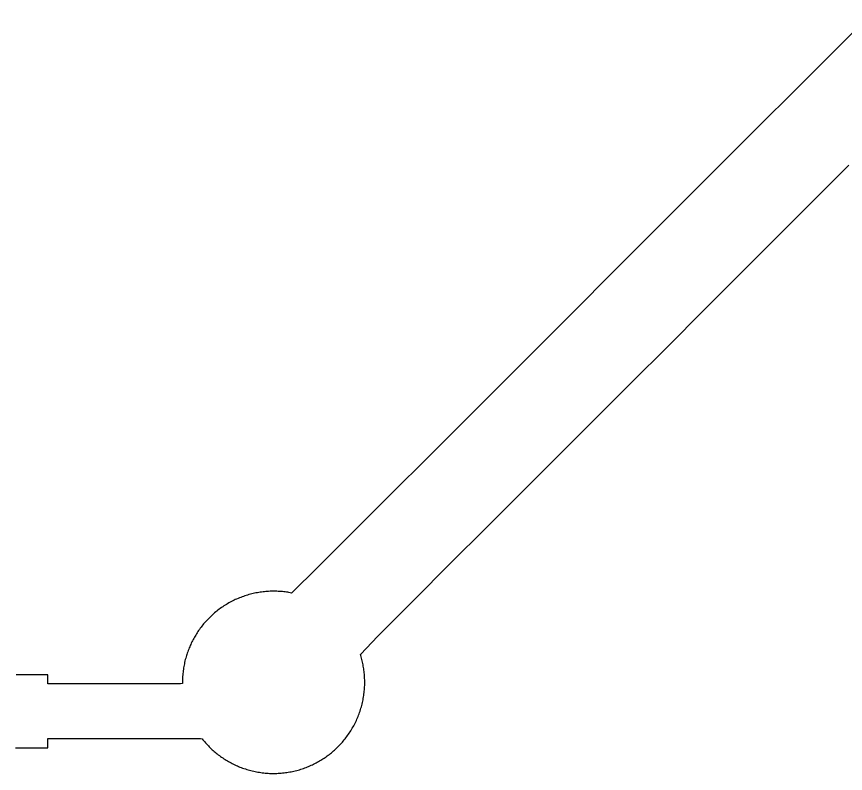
# Model space of a CAD drawing. Extents: x 0 to 220, y 0 to 42.
# Drawn here: x 93.44 to 102.54, y 8.53 to 16.84 of the extents above; entities that cross this region are included whole.
import ezdxf

# ---------------------------------------------------------------- set-up
doc = ezdxf.new("R2010")
doc.units = 0
doc.layers.get('0').update_dxf_attribs({"linetype": 'CONTINUOUS'})

msp = doc.modelspace()

# ---------------------------------------------------------------- linework, layer by layer
for points in [[(102.794, 16.8372, 0), (102.391, 16.4346, 0), (101.989, 16.0319, 0), (101.586, 15.6293, 0), (101.183, 15.2266, 0), (100.781, 14.824, 0), (100.378, 14.4213, 0), (99.9755, 14.0187, 0), (99.5729, 13.616, 0), (99.1702, 13.2134, 0), (98.7676, 12.8107, 0), (98.3649, 12.4081, 0), (97.9623, 12.0054, 0), (97.5596, 11.6028, 0), (97.157, 11.2002, 0), (96.7543, 10.7975, 0), (96.4614, 10.5093, 0), (96.4472, 10.5121, 0), (96.433, 10.5146, 0), (96.4187, 10.517, 0), (96.4042, 10.5191, 0), (96.3897, 10.5211, 0), (96.3751, 10.5228, 0), (96.3604, 10.5243, 0), (96.3456, 10.5257, 0), (96.3307, 10.5268, 0), (96.3158, 10.5277, 0), (96.3007, 10.5283, 0), (96.2857, 10.5288, 0), (96.2705, 10.529, 0), (96.2553, 10.529, 0), (96.2401, 10.5287, 0), (96.2248, 10.5282, 0), (96.2095, 10.5275, 0), (96.1941, 10.5266, 0), (96.1787, 10.5254, 0), (96.1633, 10.5239, 0), (96.1479, 10.5222, 0), (96.1324, 10.5203, 0), (96.117, 10.5181, 0), (96.1015, 10.5157, 0), (96.0861, 10.513, 0), (96.0706, 10.5101, 0), (96.0552, 10.507, 0), (96.0398, 10.5035, 0), (96.0244, 10.4999, 0), (96.0091, 10.496, 0), (95.9938, 10.4918, 0), (95.9785, 10.4874, 0), (95.9633, 10.4827, 0), (95.9482, 10.4778, 0), (95.9331, 10.4727, 0), (95.9181, 10.4673, 0), (95.9032, 10.4616, 0), (95.8883, 10.4558, 0), (95.8736, 10.4496, 0), (95.8589, 10.4433, 0), (95.8443, 10.4367, 0), (95.8299, 10.4299, 0), (95.8155, 10.4228, 0), (95.8013, 10.4155, 0), (95.7872, 10.408, 0), (95.7732, 10.4003, 0), (95.7593, 10.3923, 0), (95.7456, 10.3842, 0), (95.7321, 10.3758, 0), (95.7186, 10.3672, 0), (95.7054, 10.3584, 0), (95.6922, 10.3494, 0), (95.6793, 10.3402, 0), (95.6665, 10.3309, 0), (95.6539, 10.3213, 0), (95.6414, 10.3115, 0), (95.6291, 10.3016, 0), (95.617, 10.2915, 0), (95.6051, 10.2813, 0), (95.5934, 10.2708, 0), (95.5819, 10.2602, 0), (95.5705, 10.2495, 0), (95.5594, 10.2386, 0), (95.5485, 10.2276, 0), (95.5377, 10.2164, 0), (95.5272, 10.2051, 0), (95.5169, 10.1937, 0), (95.5067, 10.1821, 0), (95.4968, 10.1704, 0), (95.4871, 10.1587, 0), (95.4776, 10.1468, 0), (95.4684, 10.1348, 0), (95.4593, 10.1227, 0), (95.4505, 10.1105, 0), (95.4418, 10.0983, 0), (95.4334, 10.0859, 0), (95.4252, 10.0735, 0), (95.4173, 10.061, 0), (95.4095, 10.0485, 0), (95.402, 10.0359, 0), (95.3947, 10.0232, 0), (95.3876, 10.0105, 0), (95.3807, 9.9978, 0), (95.374, 9.985, 0), (95.3676, 9.9722, 0), (95.3613, 9.9592, 0), (95.3551, 9.9461, 0), (95.3492, 9.9329, 0), (95.3434, 9.9194, 0), (95.3377, 9.9059, 0), (95.3323, 9.8922, 0), (95.327, 9.8784, 0), (95.3219, 9.8644, 0), (95.317, 9.8503, 0), (95.3123, 9.8361, 0), (95.3078, 9.8218, 0), (95.3035, 9.8073, 0), (95.2994, 9.7927, 0), (95.2955, 9.778, 0), (95.2918, 9.7632, 0), (95.2883, 9.7483, 0), (95.2851, 9.7333, 0), (95.2821, 9.7182, 0), (95.2793, 9.703, 0), (95.2767, 9.6878, 0), (95.2743, 9.6724, 0), (95.2722, 9.657, 0), (95.2703, 9.6415, 0), (95.2687, 9.6259, 0), (95.2673, 9.6103, 0), (95.2662, 9.5946, 0), (95.2652, 9.5789, 0), (95.2646, 9.5631, 0), (95.2642, 9.5473, 0), (95.264, 9.5315, 0), (95.2641, 9.5156, 0), (95.2416, 9.514, 0), (95.2166, 9.514, 0), (95.1918, 9.514, 0), (95.1672, 9.514, 0), (95.1427, 9.514, 0), (95.1183, 9.514, 0), (95.0941, 9.514, 0), (95.07, 9.514, 0), (95.046, 9.514, 0), (95.0221, 9.514, 0), (94.9984, 9.514, 0), (94.9748, 9.514, 0), (94.9513, 9.514, 0), (94.9278, 9.514, 0), (94.9045, 9.514, 0), (94.8813, 9.514, 0), (94.8582, 9.514, 0), (94.8352, 9.514, 0), (94.8122, 9.514, 0), (94.7893, 9.514, 0), (94.7665, 9.514, 0), (94.7438, 9.514, 0), (94.7211, 9.514, 0), (94.6985, 9.514, 0), (94.676, 9.514, 0), (94.6535, 9.514, 0), (94.6311, 9.514, 0), (94.6087, 9.514, 0), (94.5864, 9.514, 0), (94.5641, 9.514, 0), (94.5419, 9.514, 0), (94.5197, 9.514, 0), (94.4975, 9.514, 0), (94.4754, 9.514, 0), (94.4533, 9.514, 0), (94.4312, 9.514, 0), (94.4091, 9.514, 0), (94.3871, 9.514, 0), (94.365, 9.514, 0), (94.343, 9.514, 0), (94.321, 9.514, 0), (94.299, 9.514, 0), (94.277, 9.514, 0), (94.255, 9.514, 0), (94.233, 9.514, 0), (94.2109, 9.514, 0), (94.1889, 9.514, 0), (94.1669, 9.514, 0), (94.1448, 9.514, 0), (94.1227, 9.514, 0), (94.1006, 9.514, 0), (94.0785, 9.514, 0), (94.0564, 9.514, 0), (94.0342, 9.514, 0), (94.0119, 9.514, 0), (93.9897, 9.514, 0), (93.9674, 9.514, 0), (93.9451, 9.514, 0), (93.9227, 9.514, 0), (93.9002, 9.514, 0), (93.8778, 9.514, 0), (93.8552, 9.514, 0), (93.8326, 9.514, 0), (93.8099, 9.514, 0), (93.788, 9.514, 0), (93.788, 9.5155, 0), (93.788, 9.517, 0), (93.788, 9.5185, 0), (93.788, 9.52, 0), (93.788, 9.5214, 0), (93.788, 9.5229, 0), (93.788, 9.5244, 0), (93.788, 9.5259, 0), (93.788, 9.5274, 0), (93.788, 9.5289, 0), (93.788, 9.5303, 0), (93.788, 9.5318, 0), (93.788, 9.5333, 0), (93.788, 9.5348, 0), (93.788, 9.5363, 0), (93.788, 9.5377, 0), (93.788, 9.5392, 0), (93.788, 9.5407, 0), (93.788, 9.5422, 0), (93.788, 9.5436, 0), (93.788, 9.5451, 0), (93.788, 9.5466, 0), (93.788, 9.5481, 0), (93.788, 9.5496, 0), (93.788, 9.5511, 0), (93.788, 9.5525, 0), (93.788, 9.554, 0), (93.788, 9.5555, 0), (93.788, 9.557, 0), (93.788, 9.5585, 0), (93.788, 9.5599, 0), (93.788, 9.5614, 0), (93.788, 9.5629, 0), (93.788, 9.5644, 0), (93.788, 9.5658, 0), (93.788, 9.5673, 0), (93.788, 9.5688, 0), (93.788, 9.5703, 0), (93.788, 9.5718, 0), (93.788, 9.5732, 0), (93.788, 9.5747, 0), (93.788, 9.5762, 0), (93.788, 9.5777, 0), (93.788, 9.5792, 0), (93.788, 9.5807, 0), (93.788, 9.5821, 0), (93.788, 9.5836, 0), (93.788, 9.5851, 0), (93.788, 9.5866, 0), (93.788, 9.5881, 0), (93.788, 9.5895, 0), (93.788, 9.591, 0), (93.788, 9.5925, 0), (93.788, 9.594, 0), (93.788, 9.5955, 0), (93.788, 9.5969, 0), (93.788, 9.5984, 0), (93.788, 9.5999, 0), (93.788, 9.6014, 0), (93.788, 9.6029, 0), (93.788, 9.6043, 0), (93.788, 9.6058, 0), (93.788, 9.6073, 0), (93.788, 9.6088, 0), (93.7856, 9.61, 0), (93.7717, 9.61, 0), (93.7579, 9.61, 0), (93.744, 9.61, 0), (93.7301, 9.61, 0), (93.7162, 9.61, 0), (93.7024, 9.61, 0), (93.6885, 9.61, 0), (93.6746, 9.61, 0), (93.6607, 9.61, 0), (93.6469, 9.61, 0), (93.633, 9.61, 0), (93.6191, 9.61, 0), (93.6052, 9.61, 0), (93.5914, 9.61, 0), (93.5775, 9.61, 0), (93.5636, 9.61, 0), (93.5497, 9.61, 0), (93.5358, 9.61, 0), (93.522, 9.61, 0), (93.5081, 9.61, 0), (93.4942, 9.61, 0), (93.4803, 9.61, 0), (93.4665, 9.61, 0), (93.4526, 9.61, 0), (93.4387, 9.61, 0)], [(93.4306, 8.81, 0), (93.4445, 8.81, 0), (93.4584, 8.81, 0), (93.4722, 8.81, 0), (93.4861, 8.81, 0), (93.5, 8.81, 0), (93.5139, 8.81, 0), (93.5277, 8.81, 0), (93.5416, 8.81, 0), (93.5555, 8.81, 0), (93.5694, 8.81, 0), (93.5832, 8.81, 0), (93.5971, 8.81, 0), (93.611, 8.81, 0), (93.6249, 8.81, 0), (93.6387, 8.81, 0), (93.6526, 8.81, 0), (93.6665, 8.81, 0), (93.6804, 8.81, 0), (93.6942, 8.81, 0), (93.7081, 8.81, 0), (93.722, 8.81, 0), (93.7359, 8.81, 0), (93.7497, 8.81, 0), (93.7636, 8.81, 0), (93.7775, 8.81, 0), (93.788, 8.8104, 0), (93.788, 8.812, 0), (93.788, 8.8136, 0), (93.788, 8.8152, 0), (93.788, 8.8168, 0), (93.788, 8.8184, 0), (93.788, 8.82, 0), (93.788, 8.8216, 0), (93.788, 8.8232, 0), (93.788, 8.8248, 0), (93.788, 8.8264, 0), (93.788, 8.828, 0), (93.788, 8.8296, 0), (93.788, 8.8312, 0), (93.788, 8.8328, 0), (93.788, 8.8344, 0), (93.788, 8.836, 0), (93.788, 8.8377, 0), (93.788, 8.8392, 0), (93.788, 8.8408, 0), (93.788, 8.8425, 0), (93.788, 8.8441, 0), (93.788, 8.8457, 0), (93.788, 8.8473, 0), (93.788, 8.8489, 0), (93.788, 8.8505, 0), (93.788, 8.8521, 0), (93.788, 8.8537, 0), (93.788, 8.8553, 0), (93.788, 8.8569, 0), (93.788, 8.8585, 0), (93.788, 8.8601, 0), (93.788, 8.8617, 0), (93.788, 8.8633, 0), (93.788, 8.8649, 0), (93.788, 8.8665, 0), (93.788, 8.8681, 0), (93.788, 8.8697, 0), (93.788, 8.8713, 0), (93.788, 8.8729, 0), (93.788, 8.8745, 0), (93.788, 8.8761, 0), (93.788, 8.8777, 0), (93.788, 8.8793, 0), (93.788, 8.8809, 0), (93.788, 8.8825, 0), (93.788, 8.8841, 0), (93.788, 8.8857, 0), (93.788, 8.8873, 0), (93.788, 8.8889, 0), (93.788, 8.8906, 0), (93.788, 8.8922, 0), (93.788, 8.8938, 0), (93.788, 8.8954, 0), (93.788, 8.897, 0), (93.788, 8.8986, 0), (93.788, 8.9002, 0), (93.788, 8.9018, 0), (93.788, 8.9034, 0), (93.788, 8.905, 0), (93.788, 8.9066, 0), (93.788, 8.9082, 0), (93.788, 8.9098, 0), (93.788, 8.9114, 0), (93.788, 8.913, 0), (93.7979, 8.914, 0), (93.8239, 8.914, 0), (93.8499, 8.914, 0), (93.876, 8.914, 0), (93.902, 8.914, 0), (93.928, 8.914, 0), (93.954, 8.914, 0), (93.98, 8.914, 0), (94.006, 8.914, 0), (94.0321, 8.914, 0), (94.0581, 8.914, 0), (94.0841, 8.914, 0), (94.1101, 8.914, 0), (94.1361, 8.914, 0), (94.1621, 8.914, 0), (94.1881, 8.914, 0), (94.2142, 8.914, 0), (94.2402, 8.914, 0), (94.2662, 8.914, 0), (94.2922, 8.914, 0), (94.3182, 8.914, 0), (94.3442, 8.914, 0), (94.3703, 8.914, 0), (94.3963, 8.914, 0), (94.4223, 8.914, 0), (94.4483, 8.914, 0), (94.4743, 8.914, 0), (94.5003, 8.914, 0), (94.5264, 8.914, 0), (94.5524, 8.914, 0), (94.5784, 8.914, 0), (94.6044, 8.914, 0), (94.6304, 8.914, 0), (94.6564, 8.914, 0), (94.6825, 8.914, 0), (94.7085, 8.914, 0), (94.7345, 8.914, 0), (94.7605, 8.914, 0), (94.7865, 8.914, 0), (94.8125, 8.914, 0), (94.8386, 8.914, 0), (94.8646, 8.914, 0), (94.8906, 8.914, 0), (94.9166, 8.914, 0), (94.9426, 8.914, 0), (94.9686, 8.914, 0), (94.9947, 8.914, 0), (95.0207, 8.914, 0), (95.0467, 8.914, 0), (95.0727, 8.914, 0), (95.0987, 8.914, 0), (95.1247, 8.914, 0), (95.1508, 8.914, 0), (95.1768, 8.914, 0), (95.2028, 8.914, 0), (95.2288, 8.914, 0), (95.2548, 8.914, 0), (95.2808, 8.914, 0), (95.3069, 8.914, 0), (95.3329, 8.914, 0), (95.3589, 8.914, 0), (95.3849, 8.914, 0), (95.4109, 8.914, 0), (95.4369, 8.914, 0), (95.463, 8.914, 0), (95.4801, 8.9081, 0), (95.4892, 8.8968, 0), (95.4986, 8.8855, 0), (95.5082, 8.8743, 0), (95.518, 8.8631, 0), (95.528, 8.8521, 0), (95.5382, 8.8412, 0), (95.5486, 8.8304, 0), (95.559, 8.8198, 0), (95.5696, 8.8094, 0), (95.5802, 8.7993, 0), (95.5909, 8.7894, 0), (95.6017, 8.7798, 0), (95.6125, 8.7704, 0), (95.6235, 8.761, 0), (95.6348, 8.7518, 0), (95.6462, 8.7427, 0), (95.6578, 8.7337, 0), (95.6695, 8.7249, 0), (95.6815, 8.7162, 0), (95.6936, 8.7076, 0), (95.7059, 8.6992, 0), (95.7184, 8.6909, 0), (95.7311, 8.6828, 0), (95.7439, 8.6749, 0), (95.7569, 8.6671, 0), (95.77, 8.6595, 0), (95.7834, 8.6521, 0), (95.7968, 8.6448, 0), (95.8104, 8.6378, 0), (95.8242, 8.6309, 0), (95.8381, 8.6242, 0), (95.8522, 8.6177, 0), (95.8664, 8.6114, 0), (95.8807, 8.6054, 0), (95.8952, 8.5995, 0), (95.9098, 8.5938, 0), (95.9245, 8.5884, 0), (95.9393, 8.5832, 0), (95.9542, 8.5782, 0), (95.9692, 8.5734, 0), (95.9844, 8.5689, 0), (95.9996, 8.5646, 0), (96.0149, 8.5605, 0), (96.0303, 8.5567, 0), (96.0458, 8.5531, 0), (96.0614, 8.5497, 0), (96.077, 8.5466, 0), (96.0927, 8.5438, 0), (96.1084, 8.5412, 0), (96.1242, 8.5388, 0), (96.1401, 8.5367, 0), (96.1559, 8.5349, 0), (96.1719, 8.5333, 0), (96.1878, 8.5319, 0), (96.2037, 8.5308, 0), (96.2197, 8.53, 0), (96.2357, 8.5294, 0), (96.2517, 8.5291, 0), (96.2676, 8.529, 0), (96.2836, 8.5292, 0), (96.2995, 8.5296, 0), (96.3155, 8.5303, 0), (96.3314, 8.5313, 0), (96.3472, 8.5325, 0), (96.363, 8.5339, 0), (96.3788, 8.5356, 0), (96.3945, 8.5376, 0), (96.4102, 8.5397, 0), (96.4258, 8.5422, 0), (96.4413, 8.5449, 0), (96.4568, 8.5478, 0), (96.4721, 8.5509, 0), (96.4874, 8.5543, 0), (96.5026, 8.5579, 0), (96.5177, 8.5617, 0), (96.5327, 8.5658, 0), (96.5476, 8.5701, 0), (96.5624, 8.5746, 0), (96.5771, 8.5793, 0), (96.5916, 8.5842, 0), (96.6061, 8.5893, 0), (96.6204, 8.5946, 0), (96.6345, 8.6002, 0), (96.6486, 8.6059, 0), (96.6625, 8.6118, 0), (96.6762, 8.6179, 0), (96.6898, 8.6242, 0), (96.7033, 8.6307, 0), (96.7166, 8.6373, 0), (96.7298, 8.6441, 0), (96.7428, 8.6511, 0), (96.7556, 8.6582, 0), (96.7683, 8.6655, 0), (96.7808, 8.6729, 0), (96.7932, 8.6805, 0), (96.8053, 8.6882, 0), (96.8174, 8.6961, 0), (96.8293, 8.7041, 0), (96.8412, 8.7124, 0), (96.853, 8.7209, 0), (96.8647, 8.7295, 0), (96.8764, 8.7384, 0), (96.888, 8.7475, 0), (96.8995, 8.7569, 0), (96.9109, 8.7664, 0), (96.9222, 8.7761, 0), (96.9334, 8.7861, 0), (96.9445, 8.7962, 0), (96.9554, 8.8066, 0), (96.9663, 8.8171, 0), (96.977, 8.8279, 0), (96.9876, 8.8388, 0), (96.9981, 8.85, 0), (97.0085, 8.8613, 0), (97.0186, 8.8729, 0), (97.0287, 8.8846, 0), (97.0386, 8.8965, 0), (97.0483, 8.9086, 0), (97.0579, 8.9209, 0), (97.0673, 8.9334, 0), (97.0765, 8.946, 0), (97.0855, 8.9588, 0), (97.0944, 8.9718, 0), (97.1031, 8.9849, 0), (97.1115, 8.9983, 0), (97.1198, 9.0117, 0), (97.1279, 9.0253, 0), (97.1358, 9.0391, 0), (97.1434, 9.053, 0), (97.1509, 9.067, 0), (97.1581, 9.0812, 0), (97.1652, 9.0955, 0), (97.172, 9.1099, 0), (97.1785, 9.1245, 0), (97.1849, 9.1391, 0), (97.191, 9.1539, 0), (97.1969, 9.1688, 0), (97.2025, 9.1837, 0), (97.2079, 9.1988, 0), (97.2131, 9.2139, 0), (97.218, 9.2291, 0), (97.2227, 9.2444, 0), (97.2271, 9.2598, 0), (97.2313, 9.2752, 0), (97.2352, 9.2907, 0), (97.2389, 9.3062, 0), (97.2423, 9.3217, 0), (97.2455, 9.3373, 0), (97.2484, 9.353, 0), (97.2511, 9.3686, 0), (97.2535, 9.3843, 0), (97.2556, 9.4, 0), (97.2576, 9.4157, 0), (97.2592, 9.4314, 0), (97.2606, 9.4471, 0), (97.2618, 9.4627, 0), (97.2627, 9.4784, 0), (97.2634, 9.494, 0), (97.2638, 9.5097, 0), (97.264, 9.5252, 0), (97.2639, 9.5408, 0), (97.2636, 9.5563, 0), (97.2631, 9.5717, 0), (97.2623, 9.5871, 0), (97.2613, 9.6024, 0), (97.2601, 9.6177, 0), (97.2586, 9.6328, 0), (97.2569, 9.648, 0), (97.255, 9.663, 0), (97.2528, 9.6779, 0), (97.2505, 9.6928, 0), (97.2479, 9.7075, 0), (97.2452, 9.7222, 0), (97.2422, 9.7368, 0), (97.239, 9.7512, 0), (97.2356, 9.7656, 0), (97.232, 9.7798, 0), (97.2283, 9.7939, 0), (97.2243, 9.8079, 0), (97.2202, 9.8218, 0), (97.2159, 9.8356, 0), (97.4079, 10.0368, 0), (97.8053, 10.4343, 0), (98.2028, 10.8318, 0), (98.6003, 11.2293, 0), (98.9978, 11.6268, 0), (99.3953, 12.0243, 0), (99.7928, 12.4218, 0), (100.19, 12.8193, 0), (100.588, 13.2168, 0), (100.985, 13.6143, 0), (101.383, 14.0118, 0), (101.78, 14.4093, 0), (102.178, 14.8068, 0), (102.575, 15.2043, 0)]]:
    msp.add_polyline3d(points)

doc.saveas('drawing.dxf')
